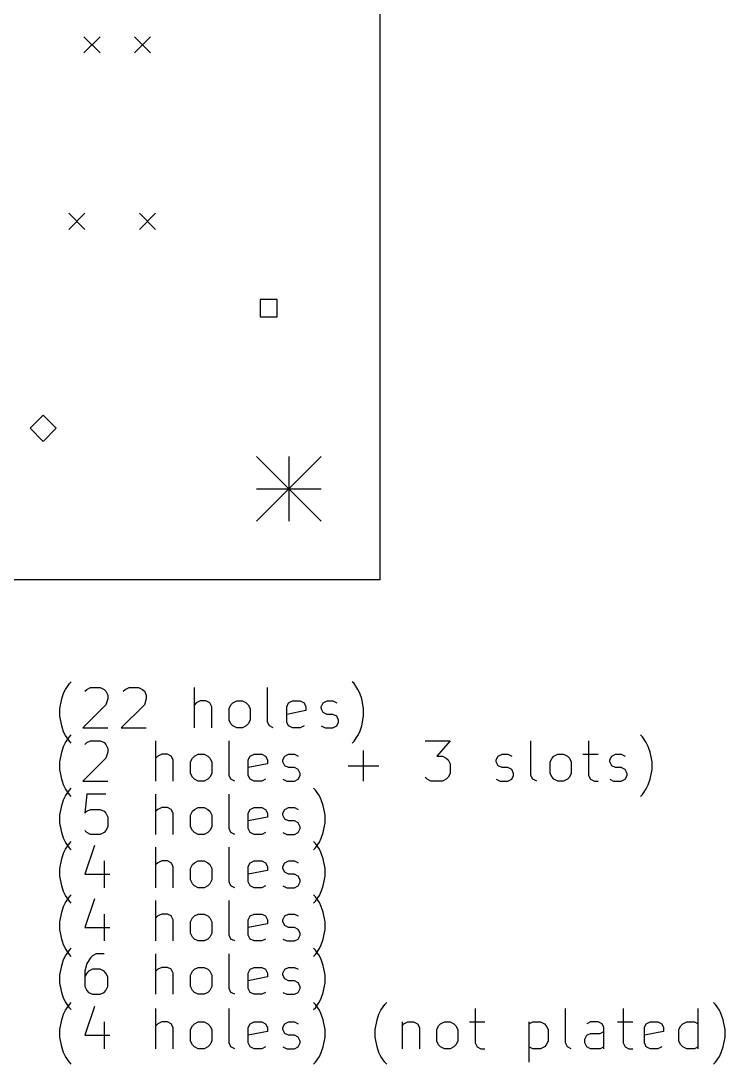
# Model space of a CAD drawing. Extents: x 34 to 104, y -124 to -22.
# Drawn here: x 69.5 to 104.4, y -124 to -72.3 of the extents above; entities that cross this region are included whole.
import ezdxf

# ---------------------------------------------------------------- set-up
doc = ezdxf.new("R2010")
doc.units = 0
doc.layers.add('BLACK', color=7, linetype='CONTINUOUS')

msp = doc.modelspace()

# ---------------------------------------------------------------- linework, layer by layer
at = {"layer": 'BLACK', "linetype": 'CONTINUOUS'}
for p, q in [((87.25, -21.75), (87.25, -100)), ((72.6, -73.1), (73.4, -73.9)), ((73.4, -73.1), (72.6, -73.9)), ((75.1, -73.1), (75.9, -73.9)), ((75.9, -73.1), (75.1, -73.9)), ((71.85, -81.85), (72.65, -82.65)), ((72.65, -81.85), (71.85, -82.65)), ((75.35, -81.85), (76.15, -82.65)), ((76.15, -81.85), (75.35, -82.65)), ((82.174268, -86.125732), (81.325732, -86.125732)), ((81.325732, -86.125732), (81.325732, -86.974268)), ((82.174268, -86.974268), (82.174268, -86.125732)), ((81.325732, -86.974268), (82.174268, -86.974268)), ((70.58, -91.85), (69.93, -92.5)), ((71.23, -92.5), (70.58, -91.85)), ((69.93, -92.5), (70.58, -93.15)), ((70.58, -93.15), (71.23, -92.5)), ((81.15, -93.9), (84.35, -97.1)), ((84.35, -93.9), (81.15, -97.1)), ((82.75, -93.9), (82.75, -97.1)), ((81.15, -95.5), (84.35, -95.5)), ((87.25, -100), (36.25, -100)), ((71.594676, -105.625552), (71.689914, -105.435076)), ((71.689914, -105.435076), (71.88039, -105.149361)), ((71.88039, -105.149361), (71.975629, -105.054123)), ((72.642295, -105.530314), (72.737533, -105.435076)), ((72.737533, -105.435076), (72.928009, -105.339838)), ((72.928009, -105.339838), (73.4042, -105.339838)), ((73.4042, -105.339838), (73.594676, -105.435076)), ((73.594676, -105.435076), (73.689914, -105.530314)), ((74.547057, -105.530314), (74.642295, -105.435076)), ((74.642295, -105.435076), (74.832771, -105.339838)), ((74.832771, -105.339838), (75.308962, -105.339838)), ((75.308962, -105.339838), (75.499438, -105.435076)), ((75.499438, -105.435076), (75.594676, -105.530314)), ((78.070867, -107.339838), (78.070867, -105.339838)), ((81.689915, -107.054123), (81.689915, -105.339838)), ((85.97563, -105.149361), (85.880392, -105.054123)), ((86.166106, -105.435076), (85.97563, -105.149361)), ((86.261344, -105.625552), (86.166106, -105.435076)), ((71.4042, -106.387457), (71.499438, -105.911266)), ((71.499438, -105.911266), (71.594676, -105.625552)), ((73.689914, -105.530314), (73.785152, -105.72079)), ((73.785152, -105.911266), (73.689914, -106.19698)), ((73.785152, -105.72079), (73.785152, -105.911266)), ((75.594676, -105.530314), (75.689914, -105.72079)), ((75.689914, -105.911266), (75.594676, -106.19698)), ((75.689914, -105.72079), (75.689914, -105.911266)), ((86.356582, -105.911266), (86.261344, -105.625552)), ((86.45182, -106.387457), (86.356582, -105.911266)), ((71.4042, -106.768409), (71.4042, -106.387457)), ((73.689914, -106.19698), (72.547057, -107.339838)), ((75.594676, -106.19698), (74.451819, -107.339838)), ((78.166105, -106.101742), (78.070867, -106.19698)), ((78.356581, -106.006504), (78.166105, -106.101742)), ((78.642296, -106.006504), (78.356581, -106.006504)), ((78.832772, -106.101742), (78.642296, -106.006504)), ((78.92801, -106.292219), (78.832772, -106.101742)), ((78.92801, -107.339838), (78.92801, -106.292219)), ((79.785153, -106.387457), (79.880391, -106.19698)), ((79.785153, -106.958885), (79.785153, -106.387457)), ((79.880391, -106.19698), (79.975629, -106.101742)), ((79.975629, -106.101742), (80.166105, -106.006504)), ((80.166105, -106.006504), (80.45182, -106.006504)), ((80.45182, -106.006504), (80.642296, -106.101742)), ((80.642296, -106.101742), (80.737534, -106.19698)), ((80.737534, -106.19698), (80.832772, -106.387457)), ((80.832772, -106.387457), (80.832772, -106.958885)), ((82.642296, -106.292219), (82.737534, -106.101742)), ((82.642296, -107.054123), (82.642296, -106.292219)), ((82.737534, -106.101742), (82.92801, -106.006504)), ((82.92801, -106.006504), (83.308963, -106.006504)), ((83.308963, -106.006504), (83.499439, -106.101742)), ((83.499439, -106.101742), (83.594677, -106.292219)), ((83.594677, -106.292219), (83.594677, -106.482695)), ((84.356582, -106.292219), (84.45182, -106.101742)), ((84.356582, -106.387457), (84.356582, -106.292219)), ((84.45182, -106.577933), (84.356582, -106.387457)), ((84.45182, -106.101742), (84.642296, -106.006504)), ((84.642296, -106.006504), (84.92801, -106.006504)), ((84.92801, -106.006504), (85.118487, -106.101742)), ((86.45182, -106.768409), (86.45182, -106.387457)), ((71.499438, -107.2446), (71.4042, -106.768409)), ((79.880391, -107.149361), (79.785153, -106.958885)), ((80.832772, -106.958885), (80.737534, -107.149361)), ((83.594677, -106.482695), (82.642296, -106.673171)), ((84.642296, -106.673171), (84.45182, -106.577933)), ((84.92801, -106.673171), (84.642296, -106.673171)), ((85.118487, -106.768409), (84.92801, -106.673171)), ((85.213725, -106.958885), (85.118487, -106.768409)), ((85.213725, -107.054123), (85.213725, -106.958885)), ((86.356582, -107.2446), (86.45182, -106.768409)), ((71.594676, -107.530314), (71.499438, -107.2446)), ((72.547057, -107.339838), (73.785152, -107.339838)), ((74.451819, -107.339838), (75.689914, -107.339838)), ((79.975629, -107.2446), (79.880391, -107.149361)), ((80.166105, -107.339838), (79.975629, -107.2446)), ((80.45182, -107.339838), (80.166105, -107.339838)), ((80.642296, -107.2446), (80.45182, -107.339838)), ((80.737534, -107.149361), (80.642296, -107.2446)), ((81.785153, -107.2446), (81.689915, -107.054123)), ((81.975629, -107.339838), (81.785153, -107.2446)), ((82.737534, -107.2446), (82.642296, -107.054123)), ((82.92801, -107.339838), (82.737534, -107.2446)), ((83.308963, -107.339838), (82.92801, -107.339838)), ((83.499439, -107.2446), (83.308963, -107.339838)), ((84.356582, -107.2446), (84.547058, -107.339838)), ((84.547058, -107.339838), (84.92801, -107.339838)), ((84.92801, -107.339838), (85.118487, -107.2446)), ((85.118487, -107.2446), (85.213725, -107.054123)), ((86.261344, -107.530314), (86.356582, -107.2446)), ((71.689914, -107.72079), (71.594676, -107.530314)), ((71.88039, -108.006504), (71.689914, -107.72079)), ((71.689914, -108.075076), (71.88039, -107.789361)), ((71.88039, -107.789361), (71.975629, -107.694123)), ((71.975629, -108.101742), (71.88039, -108.006504)), ((72.737533, -108.075076), (72.928009, -107.979838)), ((72.928009, -107.979838), (73.4042, -107.979838)), ((73.4042, -107.979838), (73.594676, -108.075076)), ((76.166105, -109.979838), (76.166105, -107.979838)), ((79.785153, -109.694123), (79.785153, -107.979838)), ((85.880392, -108.101742), (85.97563, -108.006504)), ((85.97563, -108.006504), (86.166106, -107.72079)), ((86.166106, -107.72079), (86.261344, -107.530314)), ((89.49944, -107.979838), (90.737535, -107.979838)), ((90.737535, -107.979838), (90.070868, -108.741742)), ((94.737536, -109.694123), (94.737536, -107.979838)), ((97.594679, -107.979838), (97.594679, -109.694123)), ((100.261346, -107.789361), (100.166108, -107.694123)), ((100.451822, -108.075076), (100.261346, -107.789361)), ((71.499438, -108.551266), (71.594676, -108.265552)), ((71.594676, -108.265552), (71.689914, -108.075076)), ((72.642295, -108.170314), (72.737533, -108.075076)), ((73.594676, -108.075076), (73.689914, -108.170314)), ((73.689914, -108.170314), (73.785152, -108.36079)), ((73.785152, -108.36079), (73.785152, -108.551266)), ((86.451821, -109.979838), (86.451821, -108.456028)), ((100.54706, -108.265552), (100.451822, -108.075076)), ((100.642298, -108.551266), (100.54706, -108.265552)), ((71.4042, -109.027457), (71.499438, -108.551266)), ((71.4042, -109.408409), (71.4042, -109.027457)), ((73.689914, -108.83698), (72.547057, -109.979838)), ((73.785152, -108.551266), (73.689914, -108.83698)), ((76.261343, -108.741742), (76.166105, -108.83698)), ((76.451819, -108.646504), (76.261343, -108.741742)), ((76.737534, -108.646504), (76.451819, -108.646504)), ((76.92801, -108.741742), (76.737534, -108.646504)), ((77.023248, -108.932219), (76.92801, -108.741742)), ((77.023248, -109.979838), (77.023248, -108.932219)), ((77.880391, -109.027457), (77.975629, -108.83698)), ((77.880391, -109.598885), (77.880391, -109.027457)), ((77.975629, -108.83698), (78.070867, -108.741742)), ((78.070867, -108.741742), (78.261343, -108.646504)), ((78.261343, -108.646504), (78.547058, -108.646504)), ((78.547058, -108.646504), (78.737534, -108.741742)), ((78.737534, -108.741742), (78.832772, -108.83698)), ((78.832772, -108.83698), (78.92801, -109.027457)), ((78.92801, -109.027457), (78.92801, -109.598885)), ((80.737534, -108.932219), (80.832772, -108.741742)), ((80.737534, -109.694123), (80.737534, -108.932219)), ((80.832772, -108.741742), (81.023248, -108.646504)), ((81.023248, -108.646504), (81.404201, -108.646504)), ((81.404201, -108.646504), (81.594677, -108.741742)), ((81.594677, -108.741742), (81.689915, -108.932219)), ((81.689915, -108.932219), (81.689915, -109.122695)), ((82.45182, -108.932219), (82.547058, -108.741742)), ((82.45182, -109.027457), (82.45182, -108.932219)), ((82.547058, -109.217933), (82.45182, -109.027457)), ((82.547058, -108.741742), (82.737534, -108.646504)), ((82.737534, -108.646504), (83.023248, -108.646504)), ((83.023248, -108.646504), (83.213725, -108.741742)), ((90.070868, -108.741742), (90.356583, -108.741742)), ((90.356583, -108.741742), (90.547059, -108.83698)), ((90.547059, -108.83698), (90.642297, -108.932219)), ((90.642297, -108.932219), (90.737535, -109.122695)), ((93.02325, -108.932219), (93.118488, -108.741742)), ((93.02325, -109.027457), (93.02325, -108.932219)), ((93.118488, -109.217933), (93.02325, -109.027457)), ((93.118488, -108.741742), (93.308964, -108.646504)), ((93.308964, -108.646504), (93.594678, -108.646504)), ((93.594678, -108.646504), (93.785155, -108.741742)), ((95.689917, -109.027457), (95.785155, -108.83698)), ((95.689917, -109.598885), (95.689917, -109.027457)), ((95.785155, -108.83698), (95.880393, -108.741742)), ((95.880393, -108.741742), (96.070869, -108.646504)), ((96.070869, -108.646504), (96.356584, -108.646504)), ((96.356584, -108.646504), (96.54706, -108.741742)), ((96.54706, -108.741742), (96.642298, -108.83698)), ((96.642298, -108.83698), (96.737536, -109.027457)), ((96.737536, -109.027457), (96.737536, -109.598885)), ((97.308965, -108.646504), (98.070869, -108.646504)), ((98.642298, -108.932219), (98.737536, -108.741742)), ((98.642298, -109.027457), (98.642298, -108.932219)), ((98.737536, -109.217933), (98.642298, -109.027457)), ((98.737536, -108.741742), (98.928012, -108.646504)), ((98.928012, -108.646504), (99.213726, -108.646504)), ((99.213726, -108.646504), (99.404203, -108.741742)), ((100.737536, -109.027457), (100.642298, -108.551266)), ((100.737536, -109.408409), (100.737536, -109.027457)), ((71.499438, -109.8846), (71.4042, -109.408409)), ((81.689915, -109.122695), (80.737534, -109.313171)), ((82.737534, -109.313171), (82.547058, -109.217933)), ((83.023248, -109.313171), (82.737534, -109.313171)), ((83.213725, -109.408409), (83.023248, -109.313171)), ((83.308963, -109.598885), (83.213725, -109.408409)), ((85.689916, -109.217933), (87.213726, -109.217933)), ((90.737535, -109.122695), (90.737535, -109.598885)), ((93.308964, -109.313171), (93.118488, -109.217933)), ((93.594678, -109.313171), (93.308964, -109.313171)), ((93.785155, -109.408409), (93.594678, -109.313171)), ((93.880393, -109.598885), (93.785155, -109.408409)), ((98.928012, -109.313171), (98.737536, -109.217933)), ((99.213726, -109.313171), (98.928012, -109.313171)), ((99.404203, -109.408409), (99.213726, -109.313171)), ((99.499441, -109.598885), (99.404203, -109.408409)), ((100.642298, -109.8846), (100.737536, -109.408409)), ((71.594676, -110.170314), (71.499438, -109.8846)), ((72.547057, -109.979838), (73.785152, -109.979838)), ((77.975629, -109.789361), (77.880391, -109.598885)), ((78.070867, -109.8846), (77.975629, -109.789361)), ((78.261343, -109.979838), (78.070867, -109.8846)), ((78.547058, -109.979838), (78.261343, -109.979838)), ((78.737534, -109.8846), (78.547058, -109.979838)), ((78.832772, -109.789361), (78.737534, -109.8846)), ((78.92801, -109.598885), (78.832772, -109.789361)), ((79.880391, -109.8846), (79.785153, -109.694123)), ((80.070867, -109.979838), (79.880391, -109.8846)), ((80.832772, -109.8846), (80.737534, -109.694123)), ((81.023248, -109.979838), (80.832772, -109.8846)), ((81.404201, -109.979838), (81.023248, -109.979838)), ((81.594677, -109.8846), (81.404201, -109.979838)), ((82.45182, -109.8846), (82.642296, -109.979838)), ((82.642296, -109.979838), (83.023248, -109.979838)), ((83.023248, -109.979838), (83.213725, -109.8846)), ((83.213725, -109.8846), (83.308963, -109.694123)), ((83.308963, -109.694123), (83.308963, -109.598885)), ((89.594678, -109.8846), (89.49944, -109.789361)), ((89.785154, -109.979838), (89.594678, -109.8846)), ((90.356583, -109.979838), (89.785154, -109.979838)), ((90.547059, -109.8846), (90.356583, -109.979838)), ((90.642297, -109.789361), (90.547059, -109.8846)), ((90.737535, -109.598885), (90.642297, -109.789361)), ((93.02325, -109.8846), (93.213726, -109.979838)), ((93.213726, -109.979838), (93.594678, -109.979838)), ((93.594678, -109.979838), (93.785155, -109.8846)), ((93.785155, -109.8846), (93.880393, -109.694123)), ((93.880393, -109.694123), (93.880393, -109.598885)), ((94.832774, -109.8846), (94.737536, -109.694123)), ((95.02325, -109.979838), (94.832774, -109.8846)), ((95.785155, -109.789361), (95.689917, -109.598885)), ((95.880393, -109.8846), (95.785155, -109.789361)), ((96.070869, -109.979838), (95.880393, -109.8846)), ((96.356584, -109.979838), (96.070869, -109.979838)), ((96.54706, -109.8846), (96.356584, -109.979838)), ((96.642298, -109.789361), (96.54706, -109.8846)), ((96.737536, -109.598885), (96.642298, -109.789361)), ((97.594679, -109.694123), (97.689917, -109.8846)), ((97.689917, -109.8846), (97.880393, -109.979838)), ((97.880393, -109.979838), (98.070869, -109.979838)), ((98.642298, -109.8846), (98.832774, -109.979838)), ((98.832774, -109.979838), (99.213726, -109.979838)), ((99.213726, -109.979838), (99.404203, -109.8846)), ((99.404203, -109.8846), (99.499441, -109.694123)), ((99.499441, -109.694123), (99.499441, -109.598885)), ((100.54706, -110.170314), (100.642298, -109.8846)), ((71.689914, -110.36079), (71.594676, -110.170314)), ((71.88039, -110.646504), (71.689914, -110.36079)), ((71.689914, -110.715076), (71.88039, -110.429361)), ((71.88039, -110.429361), (71.975629, -110.334123)), ((84.070868, -110.429361), (83.97563, -110.334123)), ((84.261344, -110.715076), (84.070868, -110.429361)), ((100.261346, -110.646504), (100.451822, -110.36079)), ((100.451822, -110.36079), (100.54706, -110.170314)), ((71.499438, -111.191266), (71.594676, -110.905552)), ((71.594676, -110.905552), (71.689914, -110.715076)), ((71.975629, -110.741742), (71.88039, -110.646504)), ((72.737533, -110.619838), (72.642295, -111.572219)), ((73.689914, -110.619838), (72.737533, -110.619838)), ((76.166105, -112.619838), (76.166105, -110.619838)), ((79.785153, -112.334123), (79.785153, -110.619838)), ((84.356582, -110.905552), (84.261344, -110.715076)), ((84.45182, -111.191266), (84.356582, -110.905552)), ((100.166108, -110.741742), (100.261346, -110.646504)), ((71.4042, -111.667457), (71.499438, -111.191266)), ((72.642295, -111.572219), (72.737533, -111.47698)), ((72.737533, -111.47698), (72.928009, -111.381742)), ((72.928009, -111.381742), (73.4042, -111.381742)), ((73.4042, -111.381742), (73.594676, -111.47698)), ((73.594676, -111.47698), (73.689914, -111.572219)), ((73.689914, -111.572219), (73.785152, -111.762695)), ((76.261343, -111.381742), (76.166105, -111.47698)), ((76.451819, -111.286504), (76.261343, -111.381742)), ((76.737534, -111.286504), (76.451819, -111.286504)), ((76.92801, -111.381742), (76.737534, -111.286504)), ((77.023248, -111.572219), (76.92801, -111.381742)), ((77.023248, -112.619838), (77.023248, -111.572219)), ((77.880391, -111.667457), (77.975629, -111.47698)), ((77.975629, -111.47698), (78.070867, -111.381742)), ((78.070867, -111.381742), (78.261343, -111.286504)), ((78.261343, -111.286504), (78.547058, -111.286504)), ((78.547058, -111.286504), (78.737534, -111.381742)), ((78.737534, -111.381742), (78.832772, -111.47698)), ((78.832772, -111.47698), (78.92801, -111.667457)), ((80.737534, -111.572219), (80.832772, -111.381742)), ((80.737534, -112.334123), (80.737534, -111.572219)), ((80.832772, -111.381742), (81.023248, -111.286504)), ((81.023248, -111.286504), (81.404201, -111.286504)), ((81.404201, -111.286504), (81.594677, -111.381742)), ((81.594677, -111.381742), (81.689915, -111.572219)), ((81.689915, -111.572219), (81.689915, -111.762695)), ((82.45182, -111.572219), (82.547058, -111.381742)), ((82.45182, -111.667457), (82.45182, -111.572219)), ((82.547058, -111.381742), (82.737534, -111.286504)), ((82.737534, -111.286504), (83.023248, -111.286504)), ((83.023248, -111.286504), (83.213725, -111.381742)), ((84.547058, -111.667457), (84.45182, -111.191266)), ((71.4042, -112.048409), (71.4042, -111.667457)), ((71.499438, -112.5246), (71.4042, -112.048409)), ((73.785152, -111.762695), (73.785152, -112.238885)), ((77.880391, -112.238885), (77.880391, -111.667457)), ((78.92801, -111.667457), (78.92801, -112.238885)), ((81.689915, -111.762695), (80.737534, -111.953171)), ((82.547058, -111.857933), (82.45182, -111.667457)), ((82.737534, -111.953171), (82.547058, -111.857933)), ((83.023248, -111.953171), (82.737534, -111.953171)), ((83.213725, -112.048409), (83.023248, -111.953171)), ((83.308963, -112.238885), (83.213725, -112.048409)), ((84.45182, -112.5246), (84.547058, -112.048409)), ((84.547058, -112.048409), (84.547058, -111.667457)), ((71.594676, -112.810314), (71.499438, -112.5246)), ((72.737533, -112.5246), (72.642295, -112.429361)), ((72.928009, -112.619838), (72.737533, -112.5246)), ((73.4042, -112.619838), (72.928009, -112.619838)), ((73.594676, -112.5246), (73.4042, -112.619838)), ((73.689914, -112.429361), (73.594676, -112.5246)), ((73.785152, -112.238885), (73.689914, -112.429361)), ((77.975629, -112.429361), (77.880391, -112.238885)), ((78.070867, -112.5246), (77.975629, -112.429361)), ((78.261343, -112.619838), (78.070867, -112.5246)), ((78.547058, -112.619838), (78.261343, -112.619838)), ((78.737534, -112.5246), (78.547058, -112.619838)), ((78.832772, -112.429361), (78.737534, -112.5246)), ((78.92801, -112.238885), (78.832772, -112.429361)), ((79.880391, -112.5246), (79.785153, -112.334123)), ((80.070867, -112.619838), (79.880391, -112.5246)), ((80.832772, -112.5246), (80.737534, -112.334123)), ((81.023248, -112.619838), (80.832772, -112.5246)), ((81.404201, -112.619838), (81.023248, -112.619838)), ((81.594677, -112.5246), (81.404201, -112.619838)), ((82.45182, -112.5246), (82.642296, -112.619838)), ((82.642296, -112.619838), (83.023248, -112.619838)), ((83.023248, -112.619838), (83.213725, -112.5246)), ((83.213725, -112.5246), (83.308963, -112.334123)), ((83.308963, -112.334123), (83.308963, -112.238885)), ((84.356582, -112.810314), (84.45182, -112.5246)), ((71.689914, -113.00079), (71.594676, -112.810314)), ((71.88039, -113.286504), (71.689914, -113.00079)), ((71.689914, -113.355076), (71.88039, -113.069361)), ((71.88039, -113.069361), (71.975629, -112.974123)), ((73.118485, -113.1646), (72.642295, -114.593171)), ((84.070868, -113.069361), (83.97563, -112.974123)), ((84.070868, -113.286504), (84.261344, -113.00079)), ((84.261344, -113.355076), (84.070868, -113.069361)), ((84.261344, -113.00079), (84.356582, -112.810314)), ((71.499438, -113.831266), (71.594676, -113.545552)), ((71.594676, -113.545552), (71.689914, -113.355076)), ((71.975629, -113.381742), (71.88039, -113.286504)), ((76.166105, -115.259838), (76.166105, -113.259838)), ((79.785153, -114.974123), (79.785153, -113.259838)), ((83.97563, -113.381742), (84.070868, -113.286504)), ((84.356582, -113.545552), (84.261344, -113.355076)), ((84.45182, -113.831266), (84.356582, -113.545552)), ((71.4042, -114.307457), (71.499438, -113.831266)), ((73.594676, -113.926504), (73.594676, -115.259838)), ((76.261343, -114.021742), (76.166105, -114.11698)), ((76.451819, -113.926504), (76.261343, -114.021742)), ((76.737534, -113.926504), (76.451819, -113.926504)), ((76.92801, -114.021742), (76.737534, -113.926504)), ((77.023248, -114.212219), (76.92801, -114.021742)), ((77.023248, -115.259838), (77.023248, -114.212219)), ((77.880391, -114.307457), (77.975629, -114.11698)), ((77.975629, -114.11698), (78.070867, -114.021742)), ((78.070867, -114.021742), (78.261343, -113.926504)), ((78.261343, -113.926504), (78.547058, -113.926504)), ((78.547058, -113.926504), (78.737534, -114.021742)), ((78.737534, -114.021742), (78.832772, -114.11698)), ((78.832772, -114.11698), (78.92801, -114.307457)), ((80.737534, -114.212219), (80.832772, -114.021742)), ((80.737534, -114.974123), (80.737534, -114.212219)), ((80.832772, -114.021742), (81.023248, -113.926504)), ((81.023248, -113.926504), (81.404201, -113.926504)), ((81.404201, -113.926504), (81.594677, -114.021742)), ((81.594677, -114.021742), (81.689915, -114.212219)), ((81.689915, -114.212219), (81.689915, -114.402695)), ((82.45182, -114.212219), (82.547058, -114.021742)), ((82.45182, -114.307457), (82.45182, -114.212219)), ((82.547058, -114.021742), (82.737534, -113.926504)), ((82.737534, -113.926504), (83.023248, -113.926504)), ((83.023248, -113.926504), (83.213725, -114.021742)), ((84.547058, -114.307457), (84.45182, -113.831266)), ((71.4042, -114.688409), (71.4042, -114.307457)), ((71.499438, -115.1646), (71.4042, -114.688409)), ((72.642295, -114.593171), (73.88039, -114.593171)), ((77.880391, -114.878885), (77.880391, -114.307457)), ((78.92801, -114.307457), (78.92801, -114.878885)), ((81.689915, -114.402695), (80.737534, -114.593171)), ((82.547058, -114.497933), (82.45182, -114.307457)), ((82.737534, -114.593171), (82.547058, -114.497933)), ((83.023248, -114.593171), (82.737534, -114.593171)), ((83.213725, -114.688409), (83.023248, -114.593171)), ((83.308963, -114.878885), (83.213725, -114.688409)), ((84.45182, -115.1646), (84.547058, -114.688409)), ((84.547058, -114.688409), (84.547058, -114.307457)), ((71.594676, -115.450314), (71.499438, -115.1646)), ((77.975629, -115.069361), (77.880391, -114.878885)), ((78.070867, -115.1646), (77.975629, -115.069361)), ((78.261343, -115.259838), (78.070867, -115.1646)), ((78.547058, -115.259838), (78.261343, -115.259838)), ((78.737534, -115.1646), (78.547058, -115.259838)), ((78.832772, -115.069361), (78.737534, -115.1646)), ((78.92801, -114.878885), (78.832772, -115.069361)), ((79.880391, -115.1646), (79.785153, -114.974123)), ((80.070867, -115.259838), (79.880391, -115.1646)), ((80.832772, -115.1646), (80.737534, -114.974123)), ((81.023248, -115.259838), (80.832772, -115.1646)), ((81.404201, -115.259838), (81.023248, -115.259838)), ((81.594677, -115.1646), (81.404201, -115.259838)), ((82.45182, -115.1646), (82.642296, -115.259838)), ((82.642296, -115.259838), (83.023248, -115.259838)), ((83.023248, -115.259838), (83.213725, -115.1646)), ((83.213725, -115.1646), (83.308963, -114.974123)), ((83.308963, -114.974123), (83.308963, -114.878885)), ((84.356582, -115.450314), (84.45182, -115.1646)), ((71.689914, -115.64079), (71.594676, -115.450314)), ((71.88039, -115.926504), (71.689914, -115.64079)), ((71.689914, -115.995076), (71.88039, -115.709361)), ((71.88039, -115.709361), (71.975629, -115.614123)), ((84.070868, -115.709361), (83.97563, -115.614123)), ((84.070868, -115.926504), (84.261344, -115.64079)), ((84.261344, -115.995076), (84.070868, -115.709361)), ((84.261344, -115.64079), (84.356582, -115.450314)), ((71.499438, -116.471266), (71.594676, -116.185552)), ((71.594676, -116.185552), (71.689914, -115.995076)), ((71.975629, -116.021742), (71.88039, -115.926504)), ((73.118485, -115.8046), (72.642295, -117.233171)), ((76.166105, -117.899838), (76.166105, -115.899838)), ((79.785153, -117.614123), (79.785153, -115.899838)), ((83.97563, -116.021742), (84.070868, -115.926504)), ((84.356582, -116.185552), (84.261344, -115.995076)), ((84.45182, -116.471266), (84.356582, -116.185552)), ((71.4042, -116.947457), (71.499438, -116.471266)), ((73.594676, -116.566504), (73.594676, -117.899838)), ((76.261343, -116.661742), (76.166105, -116.75698)), ((76.451819, -116.566504), (76.261343, -116.661742)), ((76.737534, -116.566504), (76.451819, -116.566504)), ((76.92801, -116.661742), (76.737534, -116.566504)), ((77.023248, -116.852219), (76.92801, -116.661742)), ((77.880391, -116.947457), (77.975629, -116.75698)), ((77.975629, -116.75698), (78.070867, -116.661742)), ((78.070867, -116.661742), (78.261343, -116.566504)), ((78.261343, -116.566504), (78.547058, -116.566504)), ((78.547058, -116.566504), (78.737534, -116.661742)), ((78.737534, -116.661742), (78.832772, -116.75698)), ((78.832772, -116.75698), (78.92801, -116.947457)), ((80.737534, -116.852219), (80.832772, -116.661742)), ((80.832772, -116.661742), (81.023248, -116.566504)), ((81.023248, -116.566504), (81.404201, -116.566504)), ((81.404201, -116.566504), (81.594677, -116.661742)), ((81.594677, -116.661742), (81.689915, -116.852219)), ((82.45182, -116.852219), (82.547058, -116.661742)), ((82.547058, -116.661742), (82.737534, -116.566504)), ((82.737534, -116.566504), (83.023248, -116.566504)), ((83.023248, -116.566504), (83.213725, -116.661742)), ((84.547058, -116.947457), (84.45182, -116.471266)), ((71.4042, -117.328409), (71.4042, -116.947457)), ((71.499438, -117.8046), (71.4042, -117.328409)), ((72.642295, -117.233171), (73.88039, -117.233171)), ((77.023248, -117.899838), (77.023248, -116.852219)), ((77.880391, -117.518885), (77.880391, -116.947457)), ((78.92801, -116.947457), (78.92801, -117.518885)), ((80.737534, -117.614123), (80.737534, -116.852219)), ((81.689915, -117.042695), (80.737534, -117.233171)), ((81.689915, -116.852219), (81.689915, -117.042695)), ((82.45182, -116.947457), (82.45182, -116.852219)), ((82.547058, -117.137933), (82.45182, -116.947457)), ((82.737534, -117.233171), (82.547058, -117.137933)), ((83.023248, -117.233171), (82.737534, -117.233171)), ((83.213725, -117.328409), (83.023248, -117.233171)), ((83.308963, -117.518885), (83.213725, -117.328409)), ((84.45182, -117.8046), (84.547058, -117.328409)), ((84.547058, -117.328409), (84.547058, -116.947457)), ((71.594676, -118.090314), (71.499438, -117.8046)), ((77.975629, -117.709361), (77.880391, -117.518885)), ((78.070867, -117.8046), (77.975629, -117.709361)), ((78.261343, -117.899838), (78.070867, -117.8046)), ((78.737534, -117.8046), (78.547058, -117.899838)), ((78.832772, -117.709361), (78.737534, -117.8046)), ((78.92801, -117.518885), (78.832772, -117.709361)), ((79.880391, -117.8046), (79.785153, -117.614123)), ((80.070867, -117.899838), (79.880391, -117.8046)), ((80.832772, -117.8046), (80.737534, -117.614123)), ((81.023248, -117.899838), (80.832772, -117.8046)), ((81.594677, -117.8046), (81.404201, -117.899838)), ((82.45182, -117.8046), (82.642296, -117.899838)), ((83.023248, -117.899838), (83.213725, -117.8046)), ((83.213725, -117.8046), (83.308963, -117.614123)), ((83.308963, -117.614123), (83.308963, -117.518885)), ((84.356582, -118.090314), (84.45182, -117.8046)), ((71.689914, -118.28079), (71.594676, -118.090314)), ((71.88039, -118.566504), (71.689914, -118.28079)), ((71.689914, -118.635076), (71.88039, -118.349361)), ((71.88039, -118.349361), (71.975629, -118.254123)), ((78.547058, -117.899838), (78.261343, -117.899838)), ((81.404201, -117.899838), (81.023248, -117.899838)), ((82.642296, -117.899838), (83.023248, -117.899838)), ((84.070868, -118.349361), (83.97563, -118.254123)), ((84.070868, -118.566504), (84.261344, -118.28079)), ((84.261344, -118.635076), (84.070868, -118.349361)), ((84.261344, -118.28079), (84.356582, -118.090314)), ((71.499438, -119.111266), (71.594676, -118.825552)), ((71.594676, -118.825552), (71.689914, -118.635076)), ((71.975629, -118.661742), (71.88039, -118.566504)), ((72.928009, -118.730314), (72.737533, -119.016028)), ((73.023247, -118.635076), (72.928009, -118.730314)), ((73.213723, -118.539838), (73.023247, -118.635076)), ((73.594676, -118.539838), (73.213723, -118.539838)), ((76.166105, -120.539838), (76.166105, -118.539838)), ((79.785153, -120.254123), (79.785153, -118.539838)), ((83.97563, -118.661742), (84.070868, -118.566504)), ((84.356582, -118.825552), (84.261344, -118.635076)), ((84.45182, -119.111266), (84.356582, -118.825552)), ((71.4042, -119.587457), (71.499438, -119.111266)), ((72.737533, -119.016028), (72.642295, -119.39698)), ((73.023247, -119.301742), (72.832771, -119.39698)), ((73.4042, -119.301742), (73.023247, -119.301742)), ((73.594676, -119.39698), (73.4042, -119.301742)), ((76.261343, -119.301742), (76.166105, -119.39698)), ((76.451819, -119.206504), (76.261343, -119.301742)), ((76.737534, -119.206504), (76.451819, -119.206504)), ((76.92801, -119.301742), (76.737534, -119.206504)), ((77.023248, -119.492219), (76.92801, -119.301742)), ((77.975629, -119.39698), (78.070867, -119.301742)), ((78.070867, -119.301742), (78.261343, -119.206504)), ((78.261343, -119.206504), (78.547058, -119.206504)), ((78.547058, -119.206504), (78.737534, -119.301742)), ((78.737534, -119.301742), (78.832772, -119.39698)), ((80.737534, -119.492219), (80.832772, -119.301742)), ((80.832772, -119.301742), (81.023248, -119.206504)), ((81.023248, -119.206504), (81.404201, -119.206504)), ((81.404201, -119.206504), (81.594677, -119.301742)), ((81.594677, -119.301742), (81.689915, -119.492219)), ((82.45182, -119.492219), (82.547058, -119.301742)), ((82.547058, -119.301742), (82.737534, -119.206504)), ((82.737534, -119.206504), (83.023248, -119.206504)), ((83.023248, -119.206504), (83.213725, -119.301742)), ((84.547058, -119.587457), (84.45182, -119.111266)), ((71.4042, -119.968409), (71.4042, -119.587457)), ((72.642295, -119.39698), (72.642295, -120.158885)), ((72.737533, -119.492219), (72.642295, -119.682695)), ((72.832771, -119.39698), (72.737533, -119.492219)), ((73.689914, -119.492219), (73.594676, -119.39698)), ((73.785152, -119.682695), (73.689914, -119.492219)), ((73.785152, -120.158885), (73.785152, -119.682695)), ((77.023248, -120.539838), (77.023248, -119.492219)), ((77.880391, -119.587457), (77.975629, -119.39698)), ((77.880391, -120.158885), (77.880391, -119.587457)), ((78.832772, -119.39698), (78.92801, -119.587457)), ((78.92801, -119.587457), (78.92801, -120.158885)), ((80.737534, -120.254123), (80.737534, -119.492219)), ((81.689915, -119.682695), (80.737534, -119.873171)), ((81.689915, -119.492219), (81.689915, -119.682695)), ((82.45182, -119.587457), (82.45182, -119.492219)), ((82.547058, -119.777933), (82.45182, -119.587457)), ((82.737534, -119.873171), (82.547058, -119.777933)), ((83.023248, -119.873171), (82.737534, -119.873171)), ((83.213725, -119.968409), (83.023248, -119.873171)), ((84.547058, -119.968409), (84.547058, -119.587457)), ((71.499438, -120.4446), (71.4042, -119.968409)), ((72.642295, -120.158885), (72.737533, -120.349361)), ((72.737533, -120.349361), (72.832771, -120.4446)), ((73.594676, -120.4446), (73.689914, -120.349361)), ((73.689914, -120.349361), (73.785152, -120.158885)), ((77.975629, -120.349361), (77.880391, -120.158885)), ((78.070867, -120.4446), (77.975629, -120.349361)), ((78.832772, -120.349361), (78.737534, -120.4446)), ((78.92801, -120.158885), (78.832772, -120.349361)), ((79.880391, -120.4446), (79.785153, -120.254123)), ((80.832772, -120.4446), (80.737534, -120.254123)), ((83.308963, -120.158885), (83.213725, -119.968409)), ((83.213725, -120.4446), (83.308963, -120.254123)), ((83.308963, -120.254123), (83.308963, -120.158885)), ((84.45182, -120.4446), (84.547058, -119.968409)), ((71.594676, -120.730314), (71.499438, -120.4446)), ((71.689914, -120.92079), (71.594676, -120.730314)), ((71.88039, -121.206504), (71.689914, -120.92079)), ((72.832771, -120.4446), (73.023247, -120.539838)), ((73.023247, -120.539838), (73.4042, -120.539838)), ((73.4042, -120.539838), (73.594676, -120.4446)), ((78.261343, -120.539838), (78.070867, -120.4446)), ((78.547058, -120.539838), (78.261343, -120.539838)), ((78.737534, -120.4446), (78.547058, -120.539838)), ((80.070867, -120.539838), (79.880391, -120.4446)), ((81.023248, -120.539838), (80.832772, -120.4446)), ((81.404201, -120.539838), (81.023248, -120.539838)), ((81.594677, -120.4446), (81.404201, -120.539838)), ((82.45182, -120.4446), (82.642296, -120.539838)), ((82.642296, -120.539838), (83.023248, -120.539838)), ((83.023248, -120.539838), (83.213725, -120.4446)), ((84.070868, -121.206504), (84.261344, -120.92079)), ((84.261344, -120.92079), (84.356582, -120.730314)), ((84.356582, -120.730314), (84.45182, -120.4446)), ((71.594676, -121.525552), (71.689914, -121.335076)), ((71.689914, -121.335076), (71.88039, -121.049361)), ((71.88039, -121.049361), (71.975629, -120.954123)), ((71.975629, -121.301742), (71.88039, -121.206504)), ((73.118485, -121.1446), (72.642295, -122.573171)), ((76.166105, -123.239838), (76.166105, -121.239838)), ((79.785153, -122.954123), (79.785153, -121.239838)), ((84.070868, -121.049361), (83.97563, -120.954123)), ((83.97563, -121.301742), (84.070868, -121.206504)), ((84.261344, -121.335076), (84.070868, -121.049361)), ((84.356582, -121.525552), (84.261344, -121.335076)), ((87.213725, -121.525552), (87.308963, -121.335076)), ((87.308963, -121.335076), (87.499439, -121.049361)), ((87.499439, -121.049361), (87.594678, -120.954123)), ((91.97563, -121.239838), (91.97563, -122.954123)), ((96.451821, -122.954123), (96.451821, -121.239838)), ((99.308964, -121.239838), (99.308964, -122.954123)), ((103.02325, -123.239838), (103.02325, -121.239838)), ((103.880393, -121.049361), (103.785155, -120.954123)), ((104.070869, -121.335076), (103.880393, -121.049361)), ((104.166107, -121.525552), (104.070869, -121.335076)), ((71.4042, -122.287457), (71.499438, -121.811266)), ((71.499438, -121.811266), (71.594676, -121.525552)), ((73.594676, -121.906504), (73.594676, -123.239838)), ((76.451819, -121.906504), (76.261343, -122.001742)), ((76.737534, -121.906504), (76.451819, -121.906504)), ((76.92801, -122.001742), (76.737534, -121.906504)), ((78.070867, -122.001742), (78.261343, -121.906504)), ((78.261343, -121.906504), (78.547058, -121.906504)), ((78.547058, -121.906504), (78.737534, -122.001742)), ((80.832772, -122.001742), (81.023248, -121.906504)), ((81.023248, -121.906504), (81.404201, -121.906504)), ((81.404201, -121.906504), (81.594677, -122.001742)), ((82.547058, -122.001742), (82.737534, -121.906504)), ((82.737534, -121.906504), (83.023248, -121.906504)), ((83.023248, -121.906504), (83.213725, -122.001742)), ((84.45182, -121.811266), (84.356582, -121.525552)), ((84.547058, -122.287457), (84.45182, -121.811266)), ((87.023249, -122.287457), (87.118487, -121.811266)), ((87.118487, -121.811266), (87.213725, -121.525552)), ((88.356582, -121.906504), (88.356582, -123.239838)), ((88.45182, -122.001742), (88.642296, -121.906504)), ((88.642296, -121.906504), (88.928011, -121.906504)), ((88.928011, -121.906504), (89.118487, -122.001742)), ((90.261344, -122.001742), (90.45182, -121.906504)), ((90.45182, -121.906504), (90.737535, -121.906504)), ((90.737535, -121.906504), (90.928011, -122.001742)), ((91.689916, -121.906504), (92.45182, -121.906504)), ((94.642297, -121.906504), (94.642297, -123.906504)), ((94.642297, -122.001742), (94.832773, -121.906504)), ((94.832773, -121.906504), (95.213726, -121.906504)), ((95.213726, -121.906504), (95.404202, -122.001742)), ((97.689916, -121.906504), (97.49944, -122.001742)), ((98.070869, -121.906504), (97.689916, -121.906504)), ((98.261345, -122.001742), (98.070869, -121.906504)), ((99.02325, -121.906504), (99.785154, -121.906504)), ((100.451821, -122.001742), (100.642297, -121.906504)), ((100.642297, -121.906504), (101.02325, -121.906504)), ((101.02325, -121.906504), (101.213726, -122.001742)), ((102.261345, -122.001742), (102.451821, -121.906504)), ((102.451821, -121.906504), (102.832774, -121.906504)), ((102.832774, -121.906504), (103.02325, -122.001742)), ((104.261345, -121.811266), (104.166107, -121.525552)), ((104.356583, -122.287457), (104.261345, -121.811266)), ((71.4042, -122.668409), (71.4042, -122.287457)), ((76.261343, -122.001742), (76.166105, -122.09698)), ((77.023248, -122.192219), (76.92801, -122.001742)), ((77.023248, -123.239838), (77.023248, -122.192219)), ((77.880391, -122.287457), (77.975629, -122.09698)), ((77.880391, -122.858885), (77.880391, -122.287457)), ((77.975629, -122.09698), (78.070867, -122.001742)), ((78.737534, -122.001742), (78.832772, -122.09698)), ((78.832772, -122.09698), (78.92801, -122.287457)), ((78.92801, -122.287457), (78.92801, -122.858885)), ((80.737534, -122.192219), (80.832772, -122.001742)), ((80.737534, -122.954123), (80.737534, -122.192219)), ((81.689915, -122.382695), (80.737534, -122.573171)), ((81.594677, -122.001742), (81.689915, -122.192219)), ((81.689915, -122.192219), (81.689915, -122.382695)), ((82.45182, -122.192219), (82.547058, -122.001742)), ((82.45182, -122.287457), (82.45182, -122.192219)), ((82.547058, -122.477933), (82.45182, -122.287457)), ((82.737534, -122.573171), (82.547058, -122.477933)), ((84.547058, -122.668409), (84.547058, -122.287457)), ((87.023249, -122.668409), (87.023249, -122.287457)), ((88.356582, -122.09698), (88.45182, -122.001742)), ((89.118487, -122.001742), (89.213725, -122.192219)), ((89.213725, -122.192219), (89.213725, -123.239838)), ((90.070868, -122.287457), (90.166106, -122.09698)), ((90.070868, -122.858885), (90.070868, -122.287457)), ((90.166106, -122.09698), (90.261344, -122.001742)), ((90.928011, -122.001742), (91.023249, -122.09698)), ((91.023249, -122.09698), (91.118487, -122.287457)), ((91.118487, -122.287457), (91.118487, -122.858885)), ((95.404202, -122.001742), (95.49944, -122.09698)), ((95.49944, -122.09698), (95.594678, -122.287457)), ((95.594678, -122.287457), (95.594678, -122.858885)), ((97.49944, -122.573171), (97.689916, -122.477933)), ((97.689916, -122.477933), (98.166107, -122.477933)), ((98.166107, -122.477933), (98.356583, -122.382695)), ((98.356583, -122.192219), (98.261345, -122.001742)), ((98.356583, -123.239838), (98.356583, -122.192219)), ((100.356583, -122.192219), (100.451821, -122.001742)), ((100.356583, -122.954123), (100.356583, -122.192219)), ((101.308964, -122.382695), (100.356583, -122.573171)), ((101.213726, -122.001742), (101.308964, -122.192219)), ((101.308964, -122.192219), (101.308964, -122.382695)), ((102.070869, -122.287457), (102.166107, -122.09698)), ((102.070869, -122.858885), (102.070869, -122.287457)), ((102.166107, -122.09698), (102.261345, -122.001742)), ((104.356583, -122.668409), (104.356583, -122.287457)), ((71.499438, -123.1446), (71.4042, -122.668409)), ((72.642295, -122.573171), (73.88039, -122.573171)), ((77.975629, -123.049361), (77.880391, -122.858885)), ((78.92801, -122.858885), (78.832772, -123.049361)), ((79.880391, -123.1446), (79.785153, -122.954123)), ((80.832772, -123.1446), (80.737534, -122.954123)), ((83.023248, -122.573171), (82.737534, -122.573171)), ((83.213725, -122.668409), (83.023248, -122.573171)), ((83.308963, -122.858885), (83.213725, -122.668409)), ((83.213725, -123.1446), (83.308963, -122.954123)), ((83.308963, -122.954123), (83.308963, -122.858885)), ((84.45182, -123.1446), (84.547058, -122.668409)), ((87.118487, -123.1446), (87.023249, -122.668409)), ((90.166106, -123.049361), (90.070868, -122.858885)), ((91.118487, -122.858885), (91.023249, -123.049361)), ((91.97563, -122.954123), (92.070868, -123.1446)), ((95.594678, -122.858885), (95.49944, -123.049361)), ((96.547059, -123.1446), (96.451821, -122.954123)), ((97.404202, -122.763647), (97.49944, -122.573171)), ((97.404202, -122.954123), (97.404202, -122.763647)), ((97.49944, -123.1446), (97.404202, -122.954123)), ((99.308964, -122.954123), (99.404202, -123.1446)), ((100.451821, -123.1446), (100.356583, -122.954123)), ((102.166107, -123.049361), (102.070869, -122.858885)), ((104.261345, -123.1446), (104.356583, -122.668409)), ((71.594676, -123.430314), (71.499438, -123.1446)), ((71.689914, -123.62079), (71.594676, -123.430314)), ((78.070867, -123.1446), (77.975629, -123.049361)), ((78.261343, -123.239838), (78.070867, -123.1446)), ((78.547058, -123.239838), (78.261343, -123.239838)), ((78.737534, -123.1446), (78.547058, -123.239838)), ((78.832772, -123.049361), (78.737534, -123.1446)), ((80.070867, -123.239838), (79.880391, -123.1446)), ((81.023248, -123.239838), (80.832772, -123.1446)), ((81.404201, -123.239838), (81.023248, -123.239838)), ((81.594677, -123.1446), (81.404201, -123.239838)), ((82.45182, -123.1446), (82.642296, -123.239838)), ((82.642296, -123.239838), (83.023248, -123.239838)), ((83.023248, -123.239838), (83.213725, -123.1446)), ((84.261344, -123.62079), (84.356582, -123.430314)), ((84.356582, -123.430314), (84.45182, -123.1446)), ((87.213725, -123.430314), (87.118487, -123.1446)), ((87.308963, -123.62079), (87.213725, -123.430314)), ((90.261344, -123.1446), (90.166106, -123.049361)), ((90.45182, -123.239838), (90.261344, -123.1446)), ((90.737535, -123.239838), (90.45182, -123.239838)), ((90.928011, -123.1446), (90.737535, -123.239838)), ((91.023249, -123.049361), (90.928011, -123.1446)), ((92.070868, -123.1446), (92.261344, -123.239838)), ((92.261344, -123.239838), (92.45182, -123.239838)), ((94.832773, -123.239838), (94.642297, -123.1446)), ((95.213726, -123.239838), (94.832773, -123.239838)), ((95.404202, -123.1446), (95.213726, -123.239838)), ((95.49944, -123.049361), (95.404202, -123.1446)), ((96.737535, -123.239838), (96.547059, -123.1446)), ((97.689916, -123.239838), (97.49944, -123.1446)), ((98.166107, -123.239838), (97.689916, -123.239838)), ((98.356583, -123.1446), (98.166107, -123.239838)), ((99.404202, -123.1446), (99.594678, -123.239838)), ((99.594678, -123.239838), (99.785154, -123.239838)), ((100.642297, -123.239838), (100.451821, -123.1446)), ((101.02325, -123.239838), (100.642297, -123.239838)), ((101.213726, -123.1446), (101.02325, -123.239838)), ((102.261345, -123.1446), (102.166107, -123.049361)), ((102.451821, -123.239838), (102.261345, -123.1446)), ((102.832774, -123.239838), (102.451821, -123.239838)), ((103.02325, -123.1446), (102.832774, -123.239838)), ((104.070869, -123.62079), (104.166107, -123.430314)), ((104.166107, -123.430314), (104.261345, -123.1446)), ((71.88039, -123.906504), (71.689914, -123.62079)), ((71.975629, -124.001742), (71.88039, -123.906504)), ((83.97563, -124.001742), (84.070868, -123.906504)), ((84.070868, -123.906504), (84.261344, -123.62079)), ((87.499439, -123.906504), (87.308963, -123.62079)), ((87.594678, -124.001742), (87.499439, -123.906504)), ((103.785155, -124.001742), (103.880393, -123.906504)), ((103.880393, -123.906504), (104.070869, -123.62079))]:
    msp.add_line(p, q, dxfattribs=at)

doc.saveas('drawing.dxf')
